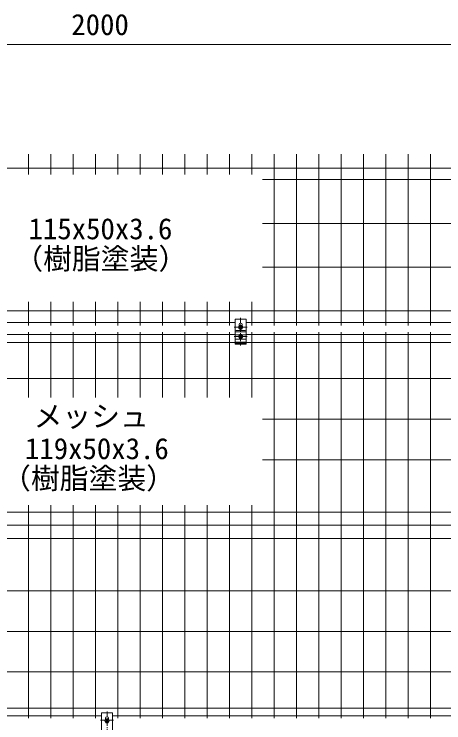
# Model space of a CAD drawing. Units: millimetres, scale not verified. Extents: x -4200 to 4200, y -2970 to 2970.
# Drawn here: x -2396 to -1419, y -748 to 863 of the extents above; entities that cross this region are included whole.
import ezdxf
from ezdxf.enums import TextEntityAlignment as Align

# ---------------------------------------------------------------- set-up
doc = ezdxf.new("R2010")
doc.units = ezdxf.units.MM
doc.header["$LTSCALE"] = 10
doc.linetypes.add('USER1', pattern=[2, 1.25, -0.25, 0.25, -0.25])
for name, color, linetype, lineweight in [('0-0_D-STR-DIM', 7, 'Continuous', 13), ('0-5_D-BMK', 2, 'USER1', 13), ('0-8_D-STR-TXT', 7, 'Continuous', 13), ('0-9_D-STR3', 3, 'Continuous', 13), ('0-E_D-STR5', 7, 'Continuous', 9)]:
    doc.layers.add(name, color=color, linetype=linetype, lineweight=lineweight)
doc.styles.add('ＭＳ ゴシック', font='')
doc.styles.get('ＭＳ ゴシック').set_extended_font_data('MS Gothic')

msp = doc.modelspace()

# ---------------------------------------------------------------- linework, layer by layer
at = {"layer": '0-0_D-STR-DIM'}
msp.add_line((-3160.94, 794.68), (-1240.94, 794.68), dxfattribs=at)
at = {"layer": '0-5_D-BMK'}
for p, q in [((-1880.96, 172.45), (-1880.96, 109.75)), ((-1866.29, 151.28), (-1895.63, 151.28)), ((-1866.29, 130.42), (-1895.63, 130.42)), ((-2184.93, -722.82), (-2184.93, -785.53)), ((-2170.26, -742.17), (-2199.6, -742.17))]:
    msp.add_line(p, q, dxfattribs=at)
at = {"layer": '0-9_D-STR3'}
for p, q in [((-1893.46, 169.58), (-1893.46, 113.16)), ((-1868.46, 169.58), (-1893.46, 169.58)), ((-1868.46, 169.58), (-1868.46, 113.16)), ((-1883.42, 155.54), (-1885.88, 151.28)), ((-1883.42, 147.02), (-1885.88, 151.28)), ((-1884.46, 157.39), (-1884.46, 153.74)), ((-1883.69, 153.33), (-1882.33, 151.97)), ((-1883.69, 149.24), (-1882.33, 150.6)), ((-1878.5, 155.54), (-1883.42, 155.54)), ((-1878.5, 147.02), (-1883.42, 147.02)), ((-1883.01, 154.01), (-1881.64, 152.65)), ((-1883.01, 148.55), (-1881.64, 149.92)), ((-1878.91, 154.01), (-1880.28, 152.65)), ((-1878.91, 148.55), (-1880.28, 149.92)), ((-1878.23, 153.33), (-1879.6, 151.97)), ((-1878.23, 149.24), (-1879.6, 150.6)), ((-1878.5, 155.54), (-1876.04, 151.28)), ((-1878.5, 147.02), (-1876.04, 151.28)), ((-1877.46, 157.39), (-1877.46, 153.74)), ((-1868.46, 140.86), (-1893.52, 140.86)), ((-1893.46, 134.43), (-1883.57, 134.43)), ((-1870.46, 143.94), (-1891.46, 143.94)), ((-1883.42, 134.68), (-1885.88, 130.42)), ((-1883.42, 126.16), (-1885.88, 130.42)), ((-1883.69, 132.47), (-1882.33, 131.1)), ((-1883.69, 128.37), (-1882.33, 129.74)), ((-1878.5, 134.68), (-1883.42, 134.68)), ((-1883.01, 133.15), (-1881.64, 131.78)), ((-1883.01, 127.69), (-1881.64, 129.05)), ((-1880.96, 121.51), (-1880.96, 138.02)), ((-1878.91, 133.15), (-1880.28, 131.78)), ((-1878.91, 127.69), (-1880.28, 129.05)), ((-1878.23, 132.47), (-1879.6, 131.1)), ((-1878.23, 128.37), (-1879.6, 129.74)), ((-1878.5, 134.68), (-1876.04, 130.42)), ((-1878.5, 126.16), (-1876.04, 130.42)), ((-1878.36, 134.43), (-1868.46, 134.43)), ((-1868.5, 117.13), (-1893.5, 117.13)), ((-1893.46, 124.48), (-1868.46, 124.48)), ((-1868.46, 115.19), (-1893.46, 115.19)), ((-1868.46, 113.16), (-1893.46, 113.16)), ((-1878.5, 126.16), (-1883.42, 126.16)), ((-2197.43, -725.69), (-2197.43, -782.12)), ((-2172.43, -725.69), (-2197.43, -725.69)), ((-2187.39, -739.73), (-2189.85, -743.99)), ((-2188.43, -737.89), (-2188.43, -741.53)), ((-2182.47, -739.73), (-2187.39, -739.73)), ((-2186.98, -741.26), (-2185.61, -742.63)), ((-2182.88, -741.26), (-2184.25, -742.63)), ((-2182.47, -739.73), (-2180.01, -743.99)), ((-2181.43, -737.89), (-2181.43, -741.53)), ((-2172.43, -725.69), (-2172.43, -782.12)), ((-2187.39, -748.25), (-2189.85, -743.99)), ((-2187.66, -741.94), (-2186.3, -743.31)), ((-2187.66, -746.04), (-2186.3, -744.67)), ((-2182.47, -748.25), (-2187.39, -748.25)), ((-2186.98, -746.72), (-2185.61, -745.36)), ((-2182.88, -746.72), (-2184.25, -745.36)), ((-2182.2, -741.94), (-2183.57, -743.31)), ((-2182.2, -746.04), (-2183.57, -744.67)), ((-2182.47, -748.25), (-2180.01, -743.99))]:
    msp.add_line(p, q, dxfattribs=at)
for centre in [(-1880.96, 151.28), (-1880.96, 130.42), (-2184.93, -743.99)]:
    msp.add_circle(centre, 4.26, dxfattribs=at)
for centre, radius, start, end in [((-1868.48, 161.4), 0.02, 270, 0), ((-1891.46, 145.94), 2, 180, 270), ((-1880.96, 157.39), 3.5, 0, 180), ((-1883.35, 153.67), 0.483, 44.99953, 224.99952), ((-1883.35, 148.9), 0.483, 135, 314.99998), ((-1880.96, 150.08), 3.62, 237.53826, 302.46174), ((-1883.01, 151.28), 0.965, 314.99999, 45), ((-1880.96, 153.33), 0.965, 225.00001, 314.99999), ((-1880.96, 149.24), 0.965, 45, 135), ((-1878.91, 151.28), 0.965, 135, 225.00001), ((-1878.57, 153.67), 0.483, 315, 135), ((-1878.57, 148.9), 0.483, 225.00001, 44.99999), ((-1870.46, 145.94), 2, 270, 0), ((-1883.35, 132.81), 0.483, 44.99953, 224.99952), ((-1880.96, 131.62), 3.62, 57.53826, 122.46174), ((-1883.01, 130.42), 0.965, 314.99999, 45), ((-1880.96, 132.47), 0.965, 225.00001, 314.99999), ((-1880.96, 128.37), 0.965, 45, 135), ((-1878.91, 130.42), 0.965, 135, 225.00001), ((-1878.57, 132.81), 0.483, 315, 135), ((-1883.35, 128.03), 0.483, 135, 314.99998), ((-1880.96, 129.21), 3.62, 237.53826, 302.46174), ((-1878.57, 128.03), 0.483, 225.00001, 44.99999), ((-2184.93, -737.89), 3.5, 0, 180), ((-2187.32, -741.6), 0.483, 44.99953, 224.99952), ((-2182.54, -741.6), 0.483, 315, 135), ((-2172.45, -733.87), 0.02, 270, 0), ((-2187.32, -746.38), 0.483, 135, 314.99998), ((-2186.98, -743.99), 0.965, 314.99999, 45), ((-2184.93, -741.94), 0.965, 225.00001, 314.99999), ((-2184.93, -746.04), 0.965, 45, 135), ((-2182.88, -743.99), 0.965, 135, 225.00001), ((-2182.54, -746.38), 0.483, 225.00001, 44.99999)]:
    msp.add_arc(centre, radius, start, end, dxfattribs=at)
at = {"layer": '0-E_D-STR5'}
for p, q in [((-2363.27, 545.08), (-2363.27, 499.02)), ((-2312.5, 545.08), (-2312.5, 499.02)), ((-2261.73, 545.08), (-2261.73, 499.02)), ((-2210.96, 545.08), (-2210.96, 499.02)), ((-2160.19, 545.08), (-2160.19, 499.02)), ((-2109.42, 545.08), (-2109.42, 499.02)), ((-2058.65, 545.08), (-2058.65, 499.02)), ((-2007.88, 545.08), (-2007.88, 499.02)), ((-1957.12, 545.08), (-1957.12, 499.02)), ((-1906.35, 545.08), (-1906.35, 499.02)), ((-1855.58, 545.08), (-1855.58, 499.02)), ((-1804.81, 545.08), (-1804.81, 155.37)), ((-1754.04, 545.08), (-1754.04, 155.37)), ((-1703.27, 545.08), (-1703.27, 155.37)), ((-1652.5, 545.08), (-1652.5, 155.37)), ((-1601.73, 545.08), (-1601.73, 155.37)), ((-1550.96, 545.08), (-1550.96, 155.37)), ((-1500.19, 545.08), (-1500.19, 155.37)), ((-1449.42, 545.08), (-1449.42, 155.37)), ((-3198.34, 513.14), (-1357.9, 513.14)), ((-1831.13, 487.16), (-1340.88, 487.16)), ((-1831.13, 387.57), (-1340.88, 387.57)), ((-1831.13, 287.97), (-1340.88, 287.97)), ((-2363.27, 209.53), (-2363.27, 155.37)), ((-2312.5, 209.53), (-2312.5, 155.37)), ((-2261.73, 209.53), (-2261.73, 155.37)), ((-2210.96, 209.53), (-2210.96, 155.37)), ((-2160.19, 209.53), (-2160.19, 155.37)), ((-2109.42, 209.53), (-2109.42, 155.37)), ((-2058.65, 209.53), (-2058.65, 155.37)), ((-2007.88, 209.53), (-2007.88, 155.37)), ((-1957.12, 209.53), (-1957.12, 155.37)), ((-1906.35, 209.53), (-1906.35, 155.37)), ((-1855.58, 209.53), (-1855.58, 155.37)), ((-3198.34, 188.38), (-1357.9, 188.38)), ((-2528.46, 162.4), (-1893.46, 162.4)), ((-1868.46, 162.4), (-1340.88, 162.4)), ((-2528.46, 134.53), (-1893.46, 134.53)), ((-2363.27, 139.93), (-2363.27, -8.39)), ((-2312.5, 139.93), (-2312.5, -8.39)), ((-2261.73, 139.93), (-2261.73, -8.39)), ((-2210.96, 139.93), (-2210.96, -8.39)), ((-2160.19, 139.93), (-2160.19, -8.39)), ((-2109.42, 139.93), (-2109.42, -8.39)), ((-2058.65, 139.93), (-2058.65, -8.39)), ((-2007.88, 139.93), (-2007.88, -8.39)), ((-1957.12, 139.93), (-1957.12, -8.39)), ((-1906.35, 139.93), (-1906.35, -8.39)), ((-1868.46, 134.53), (-1378.36, 134.53)), ((-1855.58, 139.93), (-1855.58, -8.39)), ((-1804.81, 139.93), (-1804.81, -737.57)), ((-1754.04, 139.93), (-1754.04, -737.57)), ((-1703.27, 139.93), (-1703.27, -737.57)), ((-1652.5, 139.93), (-1652.5, -737.57)), ((-1601.73, 139.93), (-1601.73, -737.57)), ((-1550.96, 139.93), (-1550.96, -737.57)), ((-1500.19, 139.93), (-1500.19, -737.57)), ((-1449.42, 139.93), (-1449.42, -737.57)), ((-2528.46, 116.91), (-1893.46, 116.91)), ((-1868.46, 116.91), (-1378.36, 116.91)), ((-3198.34, 34.93), (-1357.9, 34.93)), ((-1831.13, -57.44), (-1340.9, -57.44)), ((-1831.13, -149.82), (-1340.9, -149.82)), ((-2363.27, -253.37), (-2363.27, -737.57)), ((-2312.5, -253.37), (-2312.5, -737.57)), ((-2261.73, -253.37), (-2261.73, -737.57)), ((-2210.96, -253.37), (-2210.96, -737.57)), ((-2160.19, -253.37), (-2160.19, -737.57)), ((-2109.42, -253.37), (-2109.42, -737.57)), ((-2058.65, -253.37), (-2058.65, -737.57)), ((-2007.88, -253.37), (-2007.88, -737.57)), ((-1957.12, -253.37), (-1957.12, -737.57)), ((-1906.35, -253.37), (-1906.35, -737.57)), ((-1855.58, -253.37), (-1855.58, -737.57)), ((-3334.9, -268.82), (-1340.88, -268.82)), ((-3198.34, -298.82), (-1357.85, -298.82)), ((-3334.9, -328.82), (-1340.88, -328.82)), ((-3334.91, -447.82), (-1340.9, -447.82)), ((-3334.91, -540.19), (-1340.9, -540.19)), ((-3198.34, -632.57), (-1357.9, -632.57)), ((-3334.9, -714.54), (-1340.88, -714.54)), ((-3334.9, -732.17), (-2197.43, -732.17)), ((-2172.43, -732.17), (-1340.88, -732.17))]:
    msp.add_line(p, q, dxfattribs=at)

# ---------------------------------------------------------------- texts
at = {"layer": '0-0_D-STR-DIM', "style": 'ＭＳ ゴシック'}
msp.add_text('2000', height=48.09, dxfattribs=at).set_placement((-2266.19, 801.42), align=Align.BOTTOM_LEFT)
at = {"layer": '0-8_D-STR-TXT', "style": 'ＭＳ ゴシック'}
for s, p in [('115x50x3.6', (-2363.38, 337)), ('（樹脂塗装）', (-2395.87, 268.9)), ('メッシュ', (-2351.98, -89.44)), ('119x50x3.6', (-2371.53, -163.04)), ('（樹脂塗装）', (-2423.7, -230.63))]:
    msp.add_text(s, height=48.09, dxfattribs=at).set_placement(p, align=Align.BOTTOM_LEFT)

doc.saveas('drawing.dxf')
